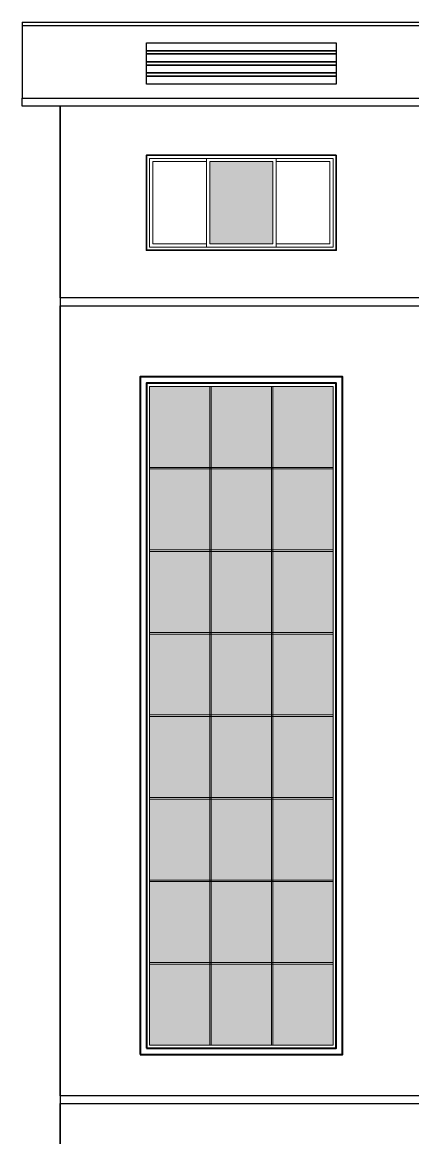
# Model space of a CAD drawing. Header units: inches. Extents: x -301229 to 1083107, y -854236 to 21026.
# Drawn here: x -32201 to -24794, y -378433 to -357298 of the extents above; entities that cross this region are included whole.
import ezdxf

# ---------------------------------------------------------------- set-up
doc = ezdxf.new("R2010")
doc.units = ezdxf.units.IN
doc.header["$MEASUREMENT"] = 0
for name, color, linetype, lineweight in [('wall', 10, 'Continuous', 30), ('window(in)', 130, 'Continuous', 20), ('window(out)', 40, 'Continuous', 30)]:
    doc.layers.add(name, color=color, linetype=linetype, lineweight=lineweight)

msp = doc.modelspace()

# ---------------------------------------------------------------- hatches: boundary and pattern name
at = {"layer": 'wall'}
h = msp.add_hatch(color=256, dxfattribs=at)
h.set_gradient(color1=(76, 120, 250), one_color=1, tint=1, name='CURVED')
h.paths.add_polyline_path([(-28705.85, -359877.98), (-28705.85, -359937.98), (-28705.85, -361557.98), (-27385.85, -361557.98), (-27385.85, -359877.98)], flags=17)
h.paths.add_polyline_path([(-28645.85, -359937.98), (-28645.85, -361497.98), (-27445.85, -361497.98), (-27445.85, -359937.98)], flags=0)
h.paths.add_polyline_path([(-28705.85, -359877.98), (-28705.85, -361557.98), (-27385.85, -361557.98), (-27385.85, -361497.98), (-27385.85, -359877.98)], flags=17)
h = msp.add_hatch(color=256, dxfattribs=at)
h.set_gradient(color1=(76, 120, 250), one_color=1, tint=1, name='CURVED')
h.paths.add_polyline_path([(-29785.85, -365731.73), (-28645.85, -365731.73), (-28645.85, -364197.98), (-29785.85, -364197.98)])
h.paths.add_polyline_path([(-28615.85, -365731.73), (-27475.85, -365731.73), (-27475.85, -364197.98), (-28615.85, -364197.98)])
h.paths.add_polyline_path([(-27445.85, -365731.73), (-26305.85, -365731.73), (-26305.85, -364197.98), (-27445.85, -364197.98)])
h.paths.add_polyline_path([(-26305.85, -365761.73), (-27445.85, -365761.73), (-27445.85, -367295.48), (-26305.85, -367295.48)])
h.paths.add_polyline_path([(-28615.85, -367295.48), (-27475.85, -367295.48), (-27475.85, -365761.73), (-28615.85, -365761.73)])
h.paths.add_polyline_path([(-28645.85, -365761.73), (-29785.85, -365761.73), (-29785.85, -367295.48), (-28645.85, -367295.48)])
h.paths.add_polyline_path([(-28645.85, -367325.48), (-29785.85, -367325.48), (-29785.85, -368859.23), (-28645.85, -368859.23)])
h.paths.add_polyline_path([(-27475.85, -367325.48), (-28615.85, -367325.48), (-28615.85, -368859.23), (-27475.85, -368859.23)])
h.paths.add_polyline_path([(-27445.85, -368859.23), (-26305.85, -368859.23), (-26305.85, -367325.48), (-27445.85, -367325.48)])
h.paths.add_polyline_path([(-27445.85, -370422.98), (-26305.85, -370422.98), (-26305.85, -368889.23), (-27445.85, -368889.23)])
h.paths.add_polyline_path([(-27475.85, -368889.23), (-28615.85, -368889.23), (-28615.85, -370422.98), (-27475.85, -370422.98)])
h.paths.add_polyline_path([(-29785.85, -370422.98), (-28645.85, -370422.98), (-28645.85, -368889.23), (-29785.85, -368889.23)])
h.paths.add_polyline_path([(-29785.85, -371986.73), (-28645.85, -371986.73), (-28645.85, -370452.98), (-29785.85, -370452.98)])
h.paths.add_polyline_path([(-27475.85, -370452.98), (-28615.85, -370452.98), (-28615.85, -371986.73), (-27475.85, -371986.73)])
h.paths.add_polyline_path([(-27445.85, -371986.73), (-26305.85, -371986.73), (-26305.85, -370452.98), (-27445.85, -370452.98)])
h.paths.add_polyline_path([(-27445.85, -372016.73), (-27445.85, -373550.48), (-26305.85, -373550.48), (-26305.85, -372016.73)])
h.paths.add_polyline_path([(-27475.85, -372016.73), (-28615.85, -372016.73), (-28615.85, -373550.48), (-27475.85, -373550.48)])
h.paths.add_polyline_path([(-28645.85, -373550.48), (-28645.85, -372016.73), (-29785.85, -372016.73), (-29785.85, -373550.48)])
h.paths.add_polyline_path([(-28645.85, -373580.48), (-29785.85, -373580.48), (-29785.85, -375114.23), (-28645.85, -375114.23)])
h.paths.add_polyline_path([(-27475.85, -373580.48), (-28615.85, -373580.48), (-28615.85, -375114.23), (-27475.85, -375114.23)])
h.paths.add_polyline_path([(-27445.85, -375114.23), (-26305.85, -375114.23), (-26305.85, -373580.48), (-27445.85, -373580.48)])
h.paths.add_polyline_path([(-26305.85, -375144.23), (-27445.85, -375144.23), (-27445.85, -376677.98), (-26305.85, -376677.98)])
h.paths.add_polyline_path([(-27475.85, -375144.23), (-28615.85, -375144.23), (-28615.85, -376677.98), (-27475.85, -376677.98)])
h.paths.add_polyline_path([(-29785.85, -376677.98), (-28645.85, -376677.98), (-28645.85, -375144.23), (-29785.85, -375144.23)])

# ---------------------------------------------------------------- linework, layer by layer
for p, q in [((-32200.85, -357297.98), (-23890.85, -357297.98)), ((-32200.85, -357297.98), (-32200.85, -358737.98)), ((-32200.85, -357357.98), (-23890.85, -357357.98)), ((-32200.85, -358887.98), (-32200.85, -358737.98)), ((-32200.85, -358737.98), (-23890.85, -358737.98)), ((-23890.85, -358887.98), (-32200.85, -358887.98)), ((-23350.85, -362517.98), (-31480.85, -362517.98)), ((-31480.85, -362517.98), (-31480.85, -362667.98)), ((-31480.85, -362667.98), (-23350.85, -362667.98)), ((-23350.85, -377637.98), (-31480.85, -377637.98)), ((-31480.85, -377637.98), (-31480.85, -377787.98)), ((-31480.85, -377787.98), (-23350.85, -377787.98))]:
    msp.add_line(p, q, dxfattribs=at)
msp.add_lwpolyline([(-26245.85, -357687.98), (-26245.85, -358467.98), (-29845.85, -358467.98), (-29845.85, -357687.98), (-26245.85, -357687.98)], dxfattribs=at)
at = {"layer": 'window(in)'}
for p, q in [((-28645.85, -364197.98), (-28645.85, -376677.98)), ((-28615.85, -364197.98), (-28615.85, -376677.98)), ((-27475.85, -364197.98), (-27475.85, -376677.98)), ((-27445.85, -364197.98), (-27445.85, -376677.98)), ((-29785.85, -365731.73), (-26305.85, -365731.73)), ((-29785.85, -365761.73), (-26305.85, -365761.73)), ((-29785.85, -367295.48), (-26305.85, -367295.48)), ((-29785.85, -367325.48), (-26305.85, -367325.48)), ((-29785.85, -368859.23), (-26305.85, -368859.23)), ((-29785.85, -368889.23), (-26305.85, -368889.23)), ((-29785.85, -370422.98), (-26305.85, -370422.98)), ((-29785.85, -370452.98), (-26305.85, -370452.98)), ((-29785.85, -371986.73), (-26305.85, -371986.73)), ((-29785.85, -372016.73), (-26305.85, -372016.73)), ((-29785.85, -373550.48), (-26305.85, -373550.48)), ((-29785.85, -373580.48), (-26305.85, -373580.48)), ((-29785.85, -375114.23), (-26305.85, -375114.23)), ((-29785.85, -375144.23), (-26305.85, -375144.23))]:
    msp.add_line(p, q, dxfattribs=at)
for points in [[(-28705.85, -359877.98), (-29785.85, -359877.98), (-29785.85, -361557.98), (-28705.85, -361557.98)], [(-28705.85, -359877.98), (-28705.85, -361557.98), (-27385.85, -361557.98), (-27385.85, -359877.98), (-28705.85, -359877.98)], [(-27385.85, -361557.98), (-26305.85, -361557.98), (-26305.85, -359877.98), (-27385.85, -359877.98)], [(-28705.85, -359937.98), (-29725.85, -359937.98), (-29725.85, -361497.98), (-28705.85, -361497.98)], [(-27385.85, -361497.98), (-26365.85, -361497.98), (-26365.85, -359937.98), (-27385.85, -359937.98)]]:
    msp.add_lwpolyline(points, dxfattribs=at)
for points in [[(-28645.85, -359937.98), (-28645.85, -361497.98), (-27445.85, -361497.98), (-27445.85, -359937.98)], [(-29785.85, -376677.98), (-26305.85, -376677.98), (-26305.85, -364197.98), (-29785.85, -364197.98)]]:
    msp.add_lwpolyline(points, close=True, dxfattribs=at)
at = {"layer": 'window(out)', "lineweight": 35}
for p, q in [((-29845.85, -357837.98), (-26245.85, -357837.98)), ((-29845.85, -357897.98), (-26245.85, -357897.98)), ((-29845.85, -358047.98), (-26245.85, -358047.98)), ((-29845.85, -358107.98), (-26245.85, -358107.98)), ((-29845.85, -358257.98), (-26245.85, -358257.98)), ((-29845.85, -358317.98), (-26245.85, -358317.98)), ((-31480.85, -362517.98), (-31480.85, -358887.98)), ((-31480.85, -377637.98), (-31480.85, -362667.98)), ((-31480.85, -381957.98), (-31480.85, -377787.98))]:
    msp.add_line(p, q, dxfattribs=at)
msp.add_lwpolyline([(-26245.85, -359817.98), (-29845.85, -359817.98), (-29845.85, -361617.98), (-26245.85, -361617.98), (-26245.85, -359817.98)], dxfattribs=at)
at = {"layer": 'window(out)', "lineweight": 40}
msp.add_lwpolyline([(-29965.85, -376857.98), (-26125.85, -376857.98), (-26125.85, -364017.98), (-29965.85, -364017.98)], close=True, dxfattribs=at)
msp.add_lwpolyline([(-29845.85, -376737.98), (-26245.85, -376737.98), (-26245.85, -364137.98), (-29845.85, -364137.98), (-29845.85, -376737.98)], dxfattribs=at)

doc.saveas('drawing.dxf')
